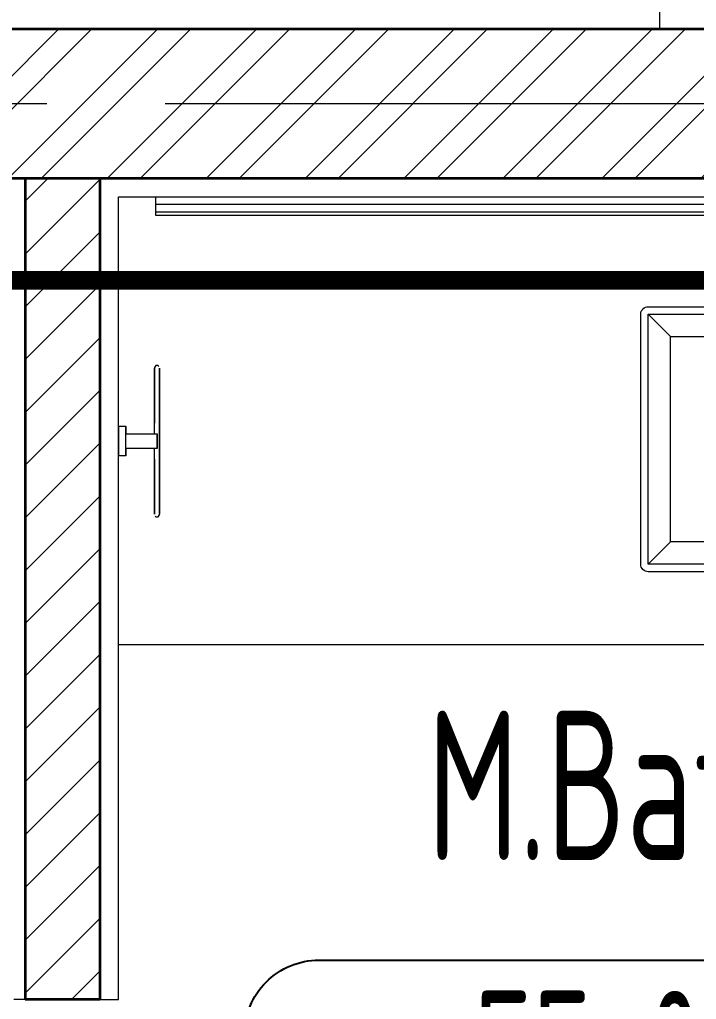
# Model space of a CAD drawing. Header units: millimetres. Extents: x -8913 to 62688, y -13000 to 43000.
# Drawn here: x 48430 to 49337, y 14700 to 16012 of the extents above; entities that cross this region are included whole.
import ezdxf
from ezdxf.enums import TextEntityAlignment as Align

# ---------------------------------------------------------------- set-up
doc = ezdxf.new("R2010")
doc.units = ezdxf.units.MM
doc.header["$MEASUREMENT"] = 0
doc.linetypes.add('1735 X DT-5BR-Grids$0$CENTER2', pattern=[28.575, 19.05, -3.175, 3.175, -3.175])
doc.linetypes.add('HIDDEN2', pattern=[4.7625, 3.175, -1.5875])
for name, color, linetype, lineweight in [('08--DETREF', 7, 'Continuous', 25), ('08--SECTREF-1', 2, 'Continuous', 25), ('08--SECTREF-2', 4, 'Continuous', 35), ('08--SPACENUMBER', 2, 'Continuous', 25), ('08--SPACEREF', 3, 'Continuous', 25), ('1735 X DT-5BR-FFP$0$F--BLOCKWALL-3', 3, 'Continuous', 35), ('1735 X DT-5BR-FFP$0$F--BLOCKWALL-3--HOLLOW', 3, 'Continuous', 35), ('1735 X DT-5BR-FFP$0$F--BLOCKWALL-3--SOLID', 3, 'Continuous', 35), ('1735 X DT-5BR-FFP$0$F--BLOCKWALL-HATCH--HOLLOW', 251, 'Continuous', 13), ('1735 X DT-5BR-FFP$0$F--BLOCKWALL-HATCH--SOLID', 251, 'Continuous', 13), ('1735 X DT-5BR-FFP$0$M--PLASTER-0', 8, 'Continuous', 9), ('1735 X DT-5BR-FFP$0$N--SANITARY-1', 9, 'Continuous', 18), ('1735 X DT-5BR-Grids$0$03--GRID', 252, '1735 X DT-5BR-Grids$0$CENTER2', 5), ('Z--X-REF', 7, 'Continuous', 0)]:
    doc.layers.add(name, color=color, linetype=linetype, lineweight=lineweight)
doc.layers.add('08--SPACENUMBER-1', color=8, linetype='Continuous')
doc.styles.add('ISO', font='isocp2.shx', dxfattribs={"width": 0.8})

# ---------------------------------------------------------------- blocks, each defined once
blk = doc.blocks.new('1735 X DT-5BR-FFP$0$TOWEL RAIL')
at = {"layer": '1735 X DT-5BR-FFP$0$N--SANITARY-1', "color": 252}
for p, q in [((24233, 15816.8), (24233, 15817.6)), ((24233, 15817.6), (24233, 15815.9)), ((24233, 15812.6), (24233, 15816.8)), ((24233, 15815.9), (24233, 15810)), ((24233.9, 15819.3), (24234.7, 15821)), ((24234.7, 15821), (24238.1, 15821)), ((24238.1, 15821), (24239.8, 15818.5)), ((24239.8, 15818.5), (24239.8, 15817.6)), ((24239.8, 15817.6), (24239.8, 15815.9)), ((24239.8, 15814.3), (24239.8, 15817.6)), ((24239.8, 15817.6), (24239.8, 15817.6)), ((24239.8, 15815.9), (24239.8, 15810)), ((24233, 15804.1), (24233, 15812.6)), ((24233, 15810), (24233, 15800.7)), ((24233, 15793.1), (24233, 15804.1)), ((24239.8, 15807.5), (24239.8, 15814.3)), ((24239.8, 15810), (24239.8, 15800.7)), ((24239.8, 15796.5), (24239.8, 15807.5)), ((24233, 15800.7), (24233, 15788)), ((24233, 15777.8), (24233, 15793.1)), ((24239.8, 15800.7), (24239.8, 15788)), ((24239.8, 15782.9), (24239.8, 15796.5)), ((24233, 15788), (24233, 15771.9)), ((24233, 15760.9), (24233, 15777.8)), ((24239.8, 15788), (24239.8, 15771.9)), ((24239.8, 15766.8), (24239.8, 15782.9)), ((24233, 15771.9), (24233, 15754.9)), ((24239.8, 15771.9), (24239.8, 15754.9)), ((24239.8, 15749), (24239.8, 15766.8)), ((24233, 15743.1), (24233, 15760.9)), ((24233, 15754.9), (24233, 15735.4)), ((24239.8, 15754.9), (24239.8, 15743.9)), ((24233, 15723.6), (24233, 15743.1)), ((24239.8, 15729.5), (24239.8, 15749)), ((24288.1, 15739.7), (24278, 15739.7)), ((24278, 15739.7), (24278, 15738.8)), ((24278, 15738.8), (24278, 15739.7)), ((24278, 15738.8), (24278, 15737.1)), ((24278, 15737.1), (24278, 15738.8)), ((24278, 15737.1), (24278, 15733.7)), ((24278, 15733.7), (24278, 15737.1)), ((24288.1, 15739.7), (24288.1, 15738.8)), ((24288.1, 15738.8), (24288.1, 15737.1)), ((24288.1, 15737.1), (24288.1, 15733.7)), ((24233, 15735.4), (24233, 15715.9)), ((24233, 15703.2), (24233, 15723.6)), ((24236.4, 15727.8), (24236.4, 15729.5)), ((24236.4, 15729.5), (24236.4, 15719.3)), ((24237.3, 15729.5), (24236.4, 15729.5)), ((24236.4, 15726.1), (24236.4, 15727.8)), ((24236.4, 15724.4), (24236.4, 15726.1)), ((24236.4, 15721.9), (24236.4, 15724.4)), ((24238.1, 15729.5), (24237.3, 15729.5)), ((24239, 15729.5), (24238.1, 15729.5)), ((24239.8, 15729.5), (24239, 15729.5)), ((24239, 15729.5), (24239, 15729.5)), ((24278, 15729.5), (24239.8, 15729.5)), ((24239.8, 15729.5), (24239.8, 15729.5)), ((24278, 15733.7), (24278, 15729.5)), ((24278, 15729.5), (24278, 15733.7)), ((24278, 15724.4), (24278, 15729.5)), ((24278, 15719.3), (24278, 15724.4)), ((24288.1, 15733.7), (24288.1, 15729.5)), ((24288.1, 15729.5), (24288.1, 15724.4)), ((24288.1, 15724.4), (24288.1, 15719.3)), ((24233, 15715.9), (24233, 15696.5)), ((24236.4, 15719.3), (24236.4, 15721.9)), ((24236.4, 15716.8), (24236.4, 15719.3)), ((24236.4, 15719.3), (24236.4, 15710)), ((24236.4, 15715.1), (24236.4, 15716.8)), ((24236.4, 15712.6), (24236.4, 15715.1)), ((24236.4, 15710.9), (24236.4, 15712.6)), ((24236.4, 15710), (24236.4, 15710.9)), ((24278, 15714.3), (24278, 15719.3)), ((24278, 15710), (24278, 15714.3)), ((24288.1, 15719.3), (24288.1, 15714.3)), ((24288.1, 15714.3), (24288.1, 15710)), ((24233, 15684.6), (24233, 15703.2)), ((24236.4, 15710), (24237.3, 15710)), ((24237.3, 15710), (24238.1, 15710)), ((24238.1, 15710), (24239, 15710)), ((24239, 15710), (24239, 15710)), ((24239, 15710), (24239.8, 15710)), ((24239.8, 15710), (24278, 15710)), ((24239.8, 15703.2), (24239.8, 15710)), ((24239.8, 15710), (24239.8, 15710)), ((24239.8, 15684.6), (24239.8, 15703.2)), ((24278, 15710), (24278, 15705.8)), ((24278, 15705.8), (24278, 15710)), ((24278, 15705.8), (24278, 15702.4)), ((24278, 15702.4), (24278, 15705.8)), ((24278, 15702.4), (24278, 15699.8)), ((24278, 15699.8), (24278, 15702.4)), ((24278, 15699.8), (24288.1, 15699.8)), ((24278, 15699.8), (24278, 15699.8)), ((24278, 15699.8), (24278, 15699.8)), ((24288.1, 15710), (24288.1, 15705.8)), ((24288.1, 15705.8), (24288.1, 15702.4)), ((24288.1, 15702.4), (24288.1, 15699.8)), ((24288.1, 15699.8), (24288.1, 15699.8)), ((24233, 15696.5), (24233, 15677.8)), ((24233, 15666.8), (24233, 15684.6)), ((24239.8, 15695.6), (24239.8, 15677.8)), ((24239.8, 15666.8), (24239.8, 15684.6)), ((24233, 15677.8), (24233, 15660.9)), ((24239.8, 15677.8), (24239.8, 15660.9)), ((24233, 15651.5), (24233, 15666.8)), ((24233, 15660.9), (24233, 15646.5)), ((24239.8, 15651.5), (24239.8, 15666.8)), ((24239.8, 15660.9), (24239.8, 15646.5)), ((24233, 15638.8), (24233, 15651.5)), ((24233, 15646.5), (24233, 15634.6)), ((24239.8, 15638.8), (24239.8, 15651.5)), ((24239.8, 15646.5), (24239.8, 15634.6)), ((24233, 15629.5), (24233, 15638.8)), ((24233, 15634.6), (24233, 15627)), ((24239.8, 15629.5), (24239.8, 15638.8)), ((24239.8, 15634.6), (24239.8, 15627)), ((24233, 15623.6), (24233, 15629.5)), ((24233, 15627), (24233, 15621.9)), ((24233, 15621.9), (24233, 15622.7)), ((24233, 15621), (24233, 15621.9)), ((24233, 15621.9), (24233, 15621.9)), ((24234.7, 15618.5), (24233, 15621)), ((24238.1, 15618.5), (24234.7, 15618.5)), ((24239, 15619.3), (24238.1, 15618.5)), ((24239.8, 15623.6), (24239.8, 15629.5)), ((24239.8, 15627), (24239.8, 15621.9)), ((24239.8, 15621.9), (24239.8, 15623.6)), ((24239.8, 15621.9), (24239.8, 15621.9))]:
    blk.add_line(p, q, dxfattribs=at)
blk = doc.blocks.new('1735 X DT-5BR-FFP')
at = {"layer": '1735 X DT-5BR-FFP$0$F--BLOCKWALL-HATCH--HOLLOW'}
h = blk.add_hatch(dxfattribs=at)
h.set_pattern_fill('ANSI32', color=256, scale=250)
h.paths.add_polyline_path([(9250, 15400), (9250, 15200), (10050, 15200), (10050, 15000), (10250, 15000), (10250, 15800), (14750, 15800), (14750, 16000), (10050, 16000), (10050, 15400)])
at = {"layer": '1735 X DT-5BR-FFP$0$F--BLOCKWALL-HATCH--SOLID'}
h = blk.add_hatch(dxfattribs=at)
h.set_pattern_fill('ANSI31', color=256, scale=400, style=0)
h.paths.add_polyline_path([(12750, 15800), (12650, 15800), (12650, 14700), (12750, 14700)])
at = {"layer": '1735 X DT-5BR-FFP$0$F--BLOCKWALL-3--HOLLOW'}
blk.add_line((10250, 15800), (14750, 15800), dxfattribs=at)
blk.add_lwpolyline([(10050, 15400), (10050, 16000), (14750, 16000)], dxfattribs=at)
at = {"layer": '1735 X DT-5BR-FFP$0$F--BLOCKWALL-3--SOLID'}
blk.add_line((12750, 14700), (12650, 14700), dxfattribs=at)
for points in [[(12650, 15800), (12650, 14700)], [(12750, 15800), (12750, 14700)]]:
    blk.add_lwpolyline(points, dxfattribs=at)
at = {"layer": '1735 X DT-5BR-FFP$0$M--PLASTER-0'}
for p, q in [((13499.9, 16024.9), (13499.9, 15999.9)), ((12825, 15750), (12825, 15775)), ((12650, 14700), (12635, 14700))]:
    blk.add_line(p, q, dxfattribs=at)
for points in [[(12750, 14700), (12775, 14700), (12775, 15775), (14725, 15775)], [(14675, 15750), (12825, 15750)]]:
    blk.add_lwpolyline(points, dxfattribs=at)
at = {"layer": '1735 X DT-5BR-FFP$0$N--SANITARY-1'}
blk.add_line((12825, 15755), (14675, 15755), dxfattribs=at)
blk.add_lwpolyline([(14725, 15775), (14725, 15175), (12775, 15175), (12775, 15775)], close=True, dxfattribs=at)
at = {"layer": '1735 X DT-5BR-FFP$0$N--SANITARY-1', "color": 136}
blk.add_lwpolyline([(12825, 15765), (14675, 15765)], dxfattribs=at)
at = {"layer": '1735 X DT-5BR-FFP$0$N--SANITARY-1'}
blk.add_lwpolyline([(13765.3, 15627.9), (14015, 15627.9, -0.414214), (14025, 15617.9), (14025, 15282.9, -0.414214), (14015, 15272.9), (13485, 15272.9, -0.414214), (13475, 15282.9), (13475, 15617.9, -0.414214), (13485, 15627.9), (13734.7, 15627.9)], format="xyb", dxfattribs=at)
for points in [[(13515, 15587.9), (13485, 15617.9)], [(13765.3, 15617.9), (14015, 15617.9), (14015, 15282.9), (13485, 15282.9), (13485, 15617.9), (13734.7, 15617.9)], [(13765.3, 15587.9), (13985, 15587.9), (13985, 15312.9), (13515, 15312.9), (13515, 15587.9), (13734.7, 15587.9)], [(13515, 15312.9), (13485, 15282.9)]]:
    blk.add_lwpolyline(points, dxfattribs=at)
at = {"layer": '1735 X DT-5BR-FFP$0$F--BLOCKWALL-3', "lineweight": 30, "xscale": -1}
blk.add_blockref('1735 X DT-5BR-FFP$0$TOWEL RAIL', (37063.1, -271.9), dxfattribs=at)
blk = doc.blocks.new('FGRTGR')
at = {"layer": '08--SPACENUMBER-1'}
blk.add_lwpolyline([(-400, 340.8), (400, 340.8, -0.414214), (500, 240.8), (500.2, 154.9, -0.414214), (400.2, 54.9), (-400, 54.9, -0.414214), (-500, 154.9), (-500, 240.8, -0.414214)], format="xyb", close=True, dxfattribs=at)
at = {"layer": '08--SPACENUMBER', "style": 'ISO', "width": 0.7, "flags": 4}
blk.add_attdef('01', text='', height=175, dxfattribs=at).set_placement((0.5, 212.4), align=Align.MIDDLE)
at = {"layer": '08--SPACEREF', "style": 'ISO', "width": 0.7, "flags": 4}
for p in [(1.4, 839.9), (1.4, 475)]:
    blk.add_attdef('S', text='', height=200, dxfattribs=at).set_placement(p, align=Align.CENTER)
blk = doc.blocks.new('*U218')
at = {"layer": '08--DETREF', "color": 251, "linetype": 'HIDDEN2', "ltscale": 100, "const_width": 35}
blk.add_lwpolyline([(-191058.9, 56743.8, 0.414214), (-190638.9, 56323.8), (-186281.1, 56323.8, 0.414214), (-185861.1, 56743.8), (-185861.1, 59302.9, 0.414214), (-186281.1, 59722.9), (-190638.9, 59722.9, 0.414214), (-191058.9, 59302.9)], format="xyb", close=True, dxfattribs=at)
at = {"layer": '08--SECTREF-1', "style": 'ISO', "width": 0.8, "flags": 4}
blk.add_attdef('DRG-NO', text='', height=250, dxfattribs=at).set_placement((-184474.3, 59953.7), align=Align.MIDDLE_CENTER)
at = {"layer": '08--SECTREF-2', "style": 'ISO', "width": 0.8, "flags": 4}
blk.add_attdef('SECTION', text='', height=350, dxfattribs=at).set_placement((-184474.3, 60374.4), align=Align.MIDDLE_CENTER)
blk = doc.blocks.new('*U219')
at = {"layer": '08--DETREF', "color": 251, "linetype": 'HIDDEN2', "ltscale": 100, "const_width": 35}
blk.add_lwpolyline([(-189465.3, 55104.1, 0.414214), (-189045.3, 54684.1), (-186281.1, 54684.1, 0.414214), (-185861.1, 55104.1), (-185861.1, 59302.9, 0.414214), (-186281.1, 59722.9), (-189045.3, 59722.9, 0.414214), (-189465.3, 59302.9)], format="xyb", close=True, dxfattribs=at)
at = {"layer": '08--SECTREF-1', "style": 'ISO', "width": 0.8, "flags": 4}
blk.add_attdef('DRG-NO', text='', height=250, dxfattribs=at).set_placement((-184474.3, 59953.7), align=Align.MIDDLE_CENTER)
at = {"layer": '08--SECTREF-2', "style": 'ISO', "width": 0.8, "flags": 4}
blk.add_attdef('SECTION', text='', height=350, dxfattribs=at).set_placement((-184474.3, 60374.4), align=Align.MIDDLE_CENTER)
blk = doc.blocks.new('1735 X DT-5BR-Grids')
at = {"layer": '1735 X DT-5BR-Grids$0$03--GRID', "ltscale": 50}
blk.add_line((-2878.651, 15899.999), (20742.863, 15899.999), dxfattribs=at)

msp = doc.modelspace()

# ---------------------------------------------------------------- block references
at = {"layer": 'Z--X-REF'}
msp.add_blockref('1735 X DT-5BR-FFP', (35787.5, 0), dxfattribs=at)

# ---------------------------------------------------------------- next in the draw order: block references
msp.add_blockref('1735 X DT-5BR-Grids', (35787.5, 0))
at = {"layer": '08--DETREF', "xscale": 0.7142857142857143, "yscale": 0.7142857142857143, "zscale": 0.7142857142857143}
for name, p in [('*U218', (183568.9, -24568)), ('*U219', (183555.9, -26554.4))]:
    msp.add_blockref(name, p, dxfattribs=at)
at = {"layer": '08--SPACEREF'}
ref = msp.add_blockref('FGRTGR', (49231.2, 14411.8), dxfattribs=dict(at, rotation=5.172664063984507e-06))
ref.add_attrib('S', 'M.Bath', dxfattribs={"height": 200, "rotation": 0, "style": 'ISO', "width": 0.7}).set_placement((49232.6, 14886.8), align=Align.CENTER)
ref.add_attrib('01', 'FF-05', dxfattribs={"layer": '08--SPACENUMBER', "height": 175, "rotation": 0, "style": 'ISO', "width": 0.7}).set_placement((49231.7, 14624.2), align=Align.MIDDLE)

doc.saveas('drawing.dxf')
